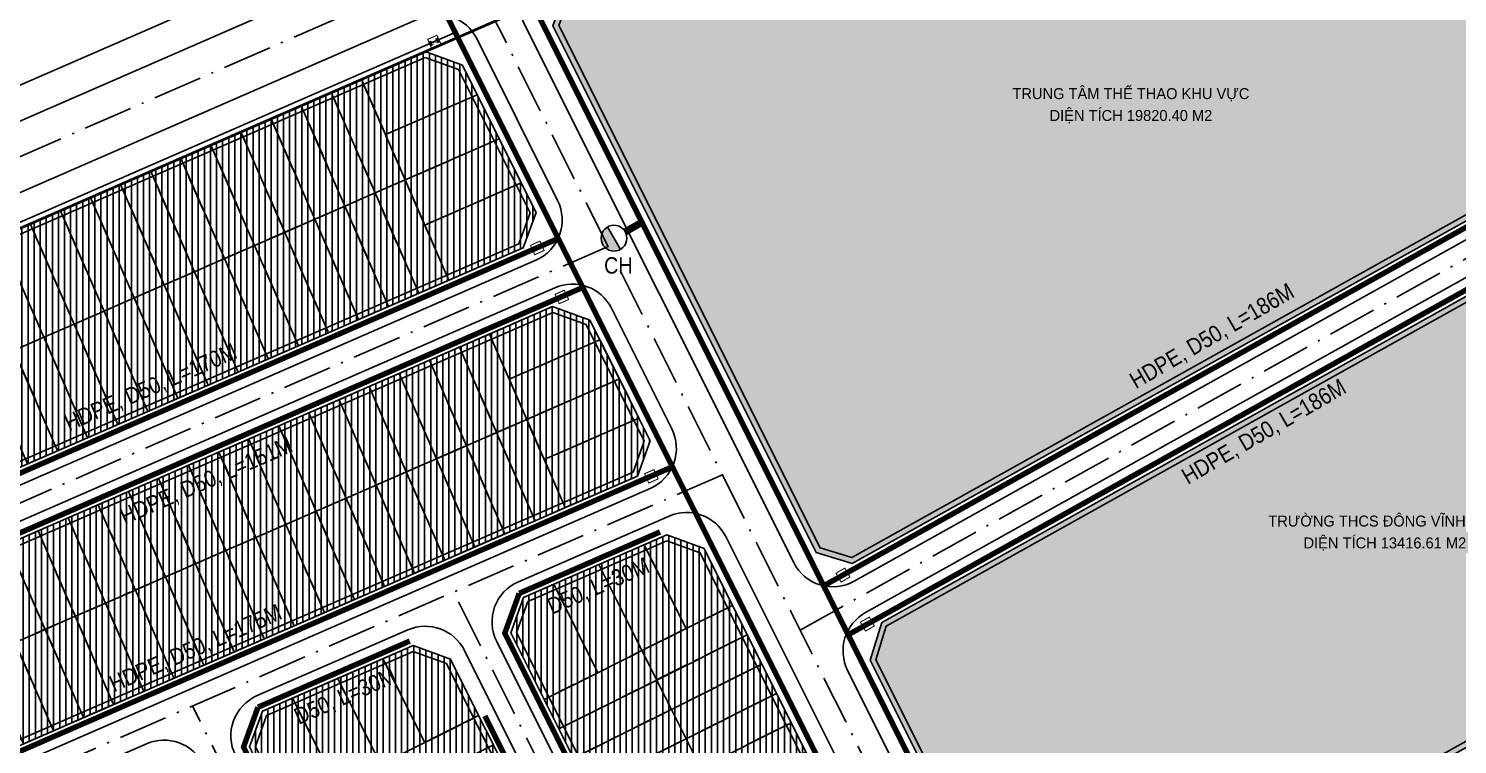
# Model space of a CAD drawing. Header units: metres. Extents: x 566631 to 574417, y 2062953 to 2068466.
# Drawn here: x 568741.6 to 569002.7, y 2066397 to 2066527.7 of the extents above; entities that cross this region are included whole.
import ezdxf
from ezdxf.enums import TextEntityAlignment as Align

# ---------------------------------------------------------------- set-up
doc = ezdxf.new("R2010")
doc.units = ezdxf.units.M
for name, pattern in [('ACAD_ISO10W100', [18.5, 12, -3, 0.5, -3]), ('CENTER', [2, 1.25, -0.25, 0.25, -0.25]), ('HIDDEN', [0.375, 0.25, -0.125])]:
    doc.linetypes.add(name, pattern=pattern)
doc.layers.add('boDnv', color=54, linetype='CONTINUOUS', lineweight=25)
for name, color, linetype in [('BoThamCo', 94, 'CONTINUOUS'), ('cap nuoc', 5, 'CONTINUOUS'), ('ChiaLo', 128, 'CENTER'), ('datOlienke', 42, 'CONTINUOUS'), ('datTruog', 134, 'CONTINUOUS'), ('ghi_chu', 7, 'CONTINUOUS'), ('hacth sdd', 8, 'CONTINUOUS'), ('LogDg', 7, 'CONTINUOUS'), ('LoLK', 6, 'CONTINUOUS'), ('RANHGIOI', 2, 'HIDDEN'), ('TimDg', 222, 'CONTINUOUS'), ('ViaHeS', 32, 'CONTINUOUS')]:
    doc.layers.add(name, color=color, linetype=linetype)
doc.styles.add('avantH', font='VHAVAN.ttf', dxfattribs={"height": 10})
doc.styles.add('phu', font='VHAVAN.ttf')
doc.styles.add('rms', font='romans.shx', dxfattribs={"width": 0.7, "bigfont": 'vns.shx'})
doc.styles.add('text', font='VHARIALN.ttf')
doc.linetypes.add('ADL', pattern='A,0.125,-0.15,["++",rms,S=0.5,R=0,X=0,Y=-0.2245],-1.35,1.125', length=2.75)
doc.linetypes.add('CN', pattern='A,22.92635,-1.427933,["cn",text,S=7,R=0,X=0,Y=-3.227539],-12.720089,24.170558', length=61.24493)

# ---------------------------------------------------------------- blocks, each defined once
blk = doc.blocks.new('HVD')
at = {"layer": 'cap nuoc', "color": 2, "lineweight": 0, "const_width": 0.397}
blk.add_lwpolyline([(1.97, -2.05), (1.98, 1.92), (-1.99, 1.93), (-2, -2.04)], close=True, dxfattribs=at)
at = {"layer": 'cap nuoc', "color": 2, "linetype": 'Continuous', "lineweight": 0, "const_width": 0.171}
for points in [[(-0.99, 1.07), (0.99, -1.07)], [(0.94, 1.11), (-0.94, -1.11)], [(1.02, 1.11), (-0.91, 1.07)], [(0.99, -1.07), (-0.94, -1.11)]]:
    blk.add_lwpolyline(points, dxfattribs=at)
at = {"layer": 'cap nuoc', "color": 2, "lineweight": 0, "const_width": 1.98}
for points in [[(0.05, 1.12), (0.03, 1.8)], [(0.03, -1.9), (0.03, -1.05)]]:
    blk.add_lwpolyline(points, dxfattribs=at)

msp = doc.modelspace()

# ---------------------------------------------------------------- hatches: boundary and pattern name
at = {"layer": 'cap nuoc'}
msp.add_hatch(color=1, dxfattribs=at).paths.add_polyline_path([(568847.45, 2066491.51, 0.414214), (568846.57, 2066488.29, 0.414214), (568849.79, 2066487.4)])
at = {"layer": 'hacth sdd'}
h = msp.add_hatch(dxfattribs=at)
h.set_pattern_fill('CROSS', color=64, scale=0.05, style=0)
h.set_pattern_definition([(0, (568837.45307, 2066430.0151), (0.3175, 0.3175), [0.15875, -0.47625]), (90, (568837.53245, 2066429.93572), (-0.3175, 0.3175), [0.15875, -0.47625])])
h.paths.add_polyline_path([(569047.04, 2066522.16), (569003.94, 2066600.34), (568994.37, 2066603.2), (568982.15, 2066596.77), (568839.8, 2066534.72), (568837.45, 2066528.25), (568885.57, 2066432.05), (568892.17, 2066430.02), (569045.09, 2066515.34)])
h.paths.add_polyline_path([(568927.59, 2066509.56), (568958.56, 2066509.56), (568958.56, 2066514.31), (568927.59, 2066514.31)], flags=24)
h.paths.add_polyline_path([(568921.58, 2066513.43), (568964.58, 2066513.43), (568964.58, 2066518.73), (568921.58, 2066518.73)], flags=24)
h = msp.add_hatch(dxfattribs=at)
h.set_pattern_fill('ANSI31', color=30, scale=0.35, angle=45, style=0)
h.set_pattern_definition([(90, (568672.6422, 2066425.5133), (-1.11125, 1e-16), [])])
h.paths.add_polyline_path([(568814.11, 2066523.53), (568820.93, 2066521.05), (568834.37, 2066494.17), (568832.03, 2066487.7), (568689.36, 2066425.51), (568683.04, 2066428.21), (568672.64, 2066456.42), (568675.5, 2066463.11)])
h = msp.add_hatch(dxfattribs=at)
h.set_pattern_fill('AR-B88', color=15, scale=0.005, style=0)
h.set_pattern_definition([(0, (568895.4159, 2066354.8109), (0, 1.016), []), (90, (568895.41586, 2066354.81085), (-0.508, 1.016), [1.016, -1.016])])
h.paths.add_polyline_path([(569057.66, 2066502.89), (569087.6, 2066448.59), (569085.64, 2066441.78), (568929.79, 2066354.81), (568923.18, 2066356.85), (568895.42, 2066412.36), (568897.55, 2066419.27), (569050.88, 2066504.83)])
h.paths.add_polyline_path([(568974.01, 2066431.46), (569004.98, 2066431.46), (569004.98, 2066436.21), (568974.01, 2066436.21)], flags=24)
h.paths.add_polyline_path([(568967.62, 2066435.69), (569011.37, 2066435.69), (569011.37, 2066440.15), (568967.62, 2066440.15)], flags=24)
h = msp.add_hatch(dxfattribs=at)
h.set_pattern_fill('ANSI31', color=30, scale=0.35, angle=45, style=0)
h.set_pattern_definition([(90, (568690.6594, 2066381.7357), (-1.11125, 1e-16), [])])
h.paths.add_polyline_path([(568855.24, 2066452.45), (568844.22, 2066474.48), (568837.4, 2066476.95), (568693.51, 2066414.24), (568690.66, 2066407.55), (568699.18, 2066384.43), (568705.49, 2066381.74), (568852.89, 2066445.98)])
h = msp.add_hatch(dxfattribs=at)
h.set_pattern_fill('ANSI31', color=30, scale=0.35, angle=45, style=0)
h.set_pattern_definition([(90, (568829.7454, 2066326.6147), (-1.11125, 1e-16), [])])
h.paths.add_polyline_path([(568880.71, 2066326.61), (568905.41, 2066340.99), (568907.5, 2066347.97), (568865.09, 2066432.76), (568858.27, 2066435.24), (568832.09, 2066423.83), (568829.75, 2066417.36), (568874.15, 2066328.57)])
h = msp.add_hatch(dxfattribs=at)
h.set_pattern_fill('ANSI31', color=30, scale=0.35, angle=45, style=0)
h.set_pattern_definition([(90, (568782.0107, 2066300.4127), (-1.11125, 1e-16), [])])
h.paths.add_polyline_path([(568835.67, 2066300.41), (568861.67, 2066315.54), (568863.76, 2066322.53), (568818.73, 2066412.56), (568811.91, 2066415.03), (568784.36, 2066403.02), (568782.01, 2066396.55), (568829.11, 2066302.37)])

# ---------------------------------------------------------------- linework, layer by layer
at = {"layer": 'boDnv', "color": 10, "linetype": 'ADL', "ltscale": 0.25}
for points in [[(569045.97, 2066522.03), (569003.26, 2066599.5), (568994.47, 2066602.13), (568982.59, 2066595.87), (568840.59, 2066533.98), (568838.54, 2066528.32), (568886.27, 2066432.88), (568892.06, 2066431.1), (569044.24, 2066516.01)], [(568814.14, 2066522.45), (568820.21, 2066520.25), (568833.29, 2066494.11), (568831.23, 2066488.45), (568689.35, 2066426.6), (568683.83, 2066428.96), (568673.72, 2066456.39), (568676.26, 2066462.35)], [(569056.99, 2066502.04), (569086.52, 2066448.47), (569084.8, 2066442.45), (568929.67, 2066355.89), (568923.89, 2066357.68), (568896.49, 2066412.45), (568898.38, 2066418.59), (569051.01, 2066503.76)], [(568854.15, 2066452.39), (568843.51, 2066473.68), (568837.44, 2066475.88), (568694.28, 2066413.48), (568691.74, 2066407.52), (568699.97, 2066385.18), (568705.49, 2066382.82), (568852.1, 2066446.73)], [(568880.58, 2066327.7), (568904.57, 2066341.65), (568906.42, 2066347.88), (568864.37, 2066431.96), (568858.3, 2066434.16), (568832.89, 2066423.08), (568830.83, 2066417.42), (568874.85, 2066329.41)], [(568835.54, 2066301.49), (568860.83, 2066316.2), (568862.69, 2066322.43), (568818.01, 2066411.75), (568811.94, 2066413.95), (568785.15, 2066402.28), (568783.1, 2066396.61), (568829.82, 2066303.2)]]:
    msp.add_lwpolyline(points, close=True, dxfattribs=at)
at = {"layer": 'BoThamCo'}
msp.add_lwpolyline([(569047.04, 2066522.16), (569003.94, 2066600.34), (568994.37, 2066603.2), (568982.15, 2066596.77), (568839.8, 2066534.72), (568837.45, 2066528.25), (568885.57, 2066432.05), (568892.17, 2066430.02), (569045.09, 2066515.34)], close=True, dxfattribs=at)
at = {"layer": 'cap nuoc', "color": 1}
msp.add_line((568849.79, 2066487.4), (568847.45, 2066491.51), dxfattribs=at)
at = {"layer": 'cap nuoc', "color": 7, "linetype": 'CN', "ltscale": 0.15, "const_width": 1}
for points in [[(568832.06, 2066535.68), (568985.07, 2066229.75)], [(568818.05, 2066530.15), (568972.33, 2066221.7)]]:
    msp.add_lwpolyline(points, dxfattribs=at)
at = {"layer": 'cap nuoc', "color": 7, "linetype": 'CN', "ltscale": 0.15}
msp.add_lwpolyline([(568621.87, 2066441.08, 0.002791), (568640.25, 2066448.84, 0.001474), (568641.93, 2066449.57), (568655.42, 2066455.45), (568686.59, 2066469.04), (568819.62, 2066527.02)], format="xyb", dxfattribs=at)
at = {"layer": 'cap nuoc', "color": 5, "linetype": 'CN', "ltscale": 0.15, "const_width": 1}
for points in [[(568886.94, 2066425.95), (569044.04, 2066513.61)], [(568891.42, 2066417), (569048.45, 2066504.62)], [(568857.03, 2066435.79), (568831.3, 2066424.57)], [(568811.3, 2066415.85), (568783.56, 2066403.77)], [(568867.31, 2066317.66), (568825.03, 2066402.19)]]:
    msp.add_lwpolyline(points, dxfattribs=at)
at = {"layer": 'cap nuoc', "color": 7, "linetype": 'Continuous', "const_width": 1.32}
msp.add_lwpolyline([(568853.73, 2066492.36), (568850.68, 2066490.62)], dxfattribs=at)
at = {"layer": 'cap nuoc', "color": 5, "linetype": 'CN', "ltscale": 0.15}
for points in [[(568682.25, 2066427.46, 1, 1, 0), (568689.36, 2066424.42, 1, 1, 0), (568838.44, 2066489.4, 0, 0, 0)], [(568704.41, 2066420.07, 1, 1, 0), (568842.91, 2066480.45, 1, 1, 0)], [(568698.39, 2066383.68, 1, 1, 0), (568705.5, 2066380.65, 1, 1, 0), (568859.3, 2066447.69, 0, 0, 0)], [(568831.3, 2066424.57, 1, 1, 0), (568828.66, 2066417.29, 1, 1, 0), (568875.97, 2066322.7, 0, 0, 0)], [(568783.56, 2066403.77, 1, 1, 0), (568780.92, 2066396.49, 1, 1, 0), (568830.93, 2066296.5, 0, 0, 0)]]:
    msp.add_lwpolyline(points, format="xyseb", dxfattribs=at)
at = {"layer": 'cap nuoc', "color": 1, "linetype": 'Continuous'}
msp.add_circle((568848.62, 2066489.46), 2.36, dxfattribs=at)
at = {"layer": 'ChiaLo', "ltscale": 5}
for p, q in [((568839.7, 2066440.23), (568825.88, 2066471.93)), ((568834.2, 2066437.83), (568820.38, 2066469.53)), ((568823.2, 2066433.04), (568809.38, 2066464.74)), ((568828.7, 2066435.44), (568814.88, 2066467.14)), ((568817.69, 2066430.64), (568803.88, 2066462.34)), ((568812.19, 2066428.24), (568798.38, 2066459.94)), ((568806.69, 2066425.85), (568792.88, 2066457.55)), ((568801.19, 2066423.45), (568787.38, 2066455.15)), ((568795.69, 2066421.05), (568781.88, 2066452.75)), ((568790.19, 2066418.65), (568776.38, 2066450.35)), ((568784.69, 2066416.26), (568770.88, 2066447.96)), ((568779.19, 2066413.86), (568765.38, 2066445.56)), ((568773.69, 2066411.46), (568759.88, 2066443.16)), ((568768.19, 2066409.06), (568754.38, 2066440.76)), ((568757.19, 2066404.27), (568743.38, 2066435.97)), ((568762.69, 2066406.67), (568748.88, 2066438.37)), ((568751.69, 2066401.87), (568737.88, 2066433.57)), ((568746.19, 2066399.48), (568732.37, 2066431.17))]:
    msp.add_line(p, q, dxfattribs=at)
for points in [[(568818.44, 2066481.78), (568802.46, 2066518.45)], [(568812.94, 2066479.38), (568796.96, 2066516.05)], [(568823.62, 2066515.67), (568806.86, 2066508.37)], [(568807.44, 2066476.99), (568791.46, 2066513.65)], [(568801.94, 2066474.59), (568785.96, 2066511.26)], [(568827.65, 2066507.61), (568677.84, 2066442.31)], [(568790.94, 2066469.79), (568774.96, 2066506.46)], [(568796.44, 2066472.19), (568780.46, 2066508.86)], [(568785.44, 2066467.4), (568769.46, 2066504.06)], [(568779.94, 2066465), (568763.96, 2066501.67)], [(568774.44, 2066462.6), (568758.46, 2066499.27)], [(568831.68, 2066499.55), (568814.05, 2066491.86)], [(568768.94, 2066460.2), (568752.96, 2066496.87)], [(568763.44, 2066457.81), (568747.46, 2066494.47)], [(568757.94, 2066455.41), (568741.96, 2066492.08)], [(568752.44, 2066453.01), (568736.46, 2066489.68)], [(568746.94, 2066450.61), (568730.96, 2066487.28)], [(568846.02, 2066470.89), (568829.47, 2066463.68)], [(568849.6, 2066463.73), (568694.82, 2066396.26)], [(568853.18, 2066456.56), (568835.87, 2066449.01)], [(568861.78, 2066418.13), (568854.13, 2066433.43)], [(568893.71, 2066334.18), (568845.87, 2066429.83)], [(568845.68, 2066410.08), (568837.61, 2066426.23)], [(568835.84, 2066405.16), (568870.28, 2066422.38)], [(568838.53, 2066399.8), (568872.96, 2066417.02)], [(568814.05, 2066397.31), (568806.4, 2066412.63)], [(568841.21, 2066394.43), (568875.65, 2066411.65)], [(568848.67, 2066307.98), (568798.13, 2066409.03)], [(568797.96, 2066389.26), (568789.87, 2066405.42)], [(568843.9, 2066389.06), (568878.33, 2066406.29)], [(568788.12, 2066384.34), (568823.89, 2066402.23)], [(568846.58, 2066383.7), (568881.01, 2066400.92)]]:
    msp.add_lwpolyline(points, dxfattribs=at)
at = {"layer": 'datOlienke'}
for points in [[(568814.11, 2066523.53), (568820.93, 2066521.05), (568834.37, 2066494.17), (568832.03, 2066487.7), (568689.36, 2066425.51), (568683.04, 2066428.21), (568672.64, 2066456.42), (568675.5, 2066463.11)], [(568855.24, 2066452.45), (568844.22, 2066474.48), (568837.4, 2066476.95), (568693.51, 2066414.24), (568690.66, 2066407.55), (568699.18, 2066384.43), (568705.49, 2066381.74), (568852.89, 2066445.98)], [(568880.71, 2066326.61), (568905.41, 2066340.99), (568907.5, 2066347.97), (568865.09, 2066432.76), (568858.27, 2066435.24), (568832.09, 2066423.83), (568829.75, 2066417.36), (568874.15, 2066328.57)], [(568835.67, 2066300.41), (568861.67, 2066315.54), (568863.76, 2066322.53), (568818.73, 2066412.56), (568811.91, 2066415.03), (568784.36, 2066403.02), (568782.01, 2066396.55), (568829.11, 2066302.37)]]:
    msp.add_lwpolyline(points, close=True, dxfattribs=at)
at = {"layer": 'datTruog', "linetype": 'ByBlock'}
msp.add_lwpolyline([(569057.66, 2066502.89), (569087.6, 2066448.59), (569085.64, 2066441.78), (568929.79, 2066354.81), (568923.18, 2066356.85), (568895.42, 2066412.36), (568897.55, 2066419.27), (569050.88, 2066504.83)], close=True, dxfattribs=at)
at = {"layer": 'LogDg'}
for points in [[(569007.23, 2066606.79, 0.408612), (568995.16, 2066610.4), (568979.55, 2066602.19), (568836.13, 2066539.67, 0.429738), (568832.17, 2066528.76), (568881.47, 2066430.18, 0.427514), (568892.52, 2066426.78), (569049.19, 2066514.2, 0.412716), (569052.3, 2066525.04)], [(568690.83, 2066422.88), (568834.35, 2066485.44, 0.429738), (568838.31, 2066496.36), (568823.53, 2066525.91, 0.398858), (568813.18, 2066529.67), (568673, 2066468.56, 0.397369), (568668.69, 2066458.46), (568680.12, 2066427.45, 0.431261)], [(569089.75, 2066440.63, 0.412716), (569092.85, 2066451.48), (569062.92, 2066505.78, 0.415712), (569052.02, 2066508.9), (568894.58, 2066421.05, 0.401037), (568891.32, 2066410.49), (568919.08, 2066354.98, 0.427514), (568930.14, 2066351.57)], [(568696.31, 2066383.75), (568687.94, 2066406.91, -0.395588), (568692.26, 2066416.96), (568837.82, 2066480.41, -0.398858), (568848.17, 2066476.65), (568859.18, 2066454.64, -0.429738), (568855.22, 2066443.73), (568707.03, 2066379.13, -0.433088)], [(568831.14, 2066426.69), (568858.68, 2066438.69, -0.398858), (568869.03, 2066434.93), (568911.61, 2066349.8, -0.395833), (568908.48, 2066339.3), (568882.5, 2066324.19, -0.432836), (568871.32, 2066327.52), (568827.18, 2066415.77, -0.429738)], [(568779.45, 2066394.97), (568826.29, 2066301.32, 0.432836), (568837.46, 2066297.98), (568863.45, 2066313.1, 0.395833), (568866.58, 2066323.59), (568821.3, 2066414.13, 0.398858), (568810.95, 2066417.88), (568783.41, 2066405.88, 0.429738)], [(568781.25, 2066275.12), (568731.71, 2066374.16, -0.429738), (568735.67, 2066385.07), (568763.21, 2066397.08, -0.398858), (568773.56, 2066393.32), (568821.54, 2066297.39, -0.395833), (568818.41, 2066286.9), (568792.43, 2066271.78, -0.432836)]]:
    msp.add_lwpolyline(points, format="xyb", close=True, dxfattribs=at)
msp.add_lwpolyline([(568428.56, 2066403.19), (568527.51, 2066430.56, 0.427702), (568532.98, 2066440.75), (568527.86, 2066456.45), (568533.56, 2066458.31), (568539, 2066441.65, 0.400853), (568548.74, 2066436.43), (568573.58, 2066443.3, 0.437327), (568583.69, 2066462.87), (568583.02, 2066464.71), (568568.93, 2066507.85), (568591.74, 2066515.3), (568605.71, 2066472.53), (568606.57, 2066470.16, 0.429754), (568626.52, 2066461.47, 0.001079), (568633.55, 2066464.46, 0.001474), (568635.14, 2066465.15), (568649.95, 2066471.61, 0.386536), (568654.35, 2066481.42), (568649.18, 2066497.27), (568654.88, 2066499.13), (568659.4, 2066485.29, 0.442444), (568670.21, 2066480.44), (568809.1, 2066540.98, 0.414214)], format="xyb", dxfattribs=at)
at = {"layer": 'LoLK'}
for points in [[(568820.93, 2066521.05), (568814.11, 2066523.53), (568802.46, 2066518.45), (568806.86, 2066508.37), (568823.62, 2066515.67)], [(568802.46, 2066518.45), (568796.96, 2066516.05), (568804.95, 2066497.72), (568810.45, 2066500.11)], [(568796.96, 2066516.05), (568791.46, 2066513.65), (568799.45, 2066495.32), (568804.95, 2066497.72)], [(568827.65, 2066507.61), (568823.62, 2066515.67), (568806.86, 2066508.37), (568810.45, 2066500.11)], [(568791.46, 2066513.65), (568785.96, 2066511.26), (568793.95, 2066492.92), (568799.45, 2066495.32)], [(568785.96, 2066511.26), (568780.46, 2066508.86), (568788.45, 2066490.52), (568793.95, 2066492.92)], [(568774.96, 2066506.46), (568769.46, 2066504.06), (568777.45, 2066485.73), (568782.95, 2066488.13)], [(568780.46, 2066508.86), (568774.96, 2066506.46), (568782.95, 2066488.13), (568788.45, 2066490.52)], [(568831.68, 2066499.55), (568827.65, 2066507.61), (568810.45, 2066500.11), (568814.05, 2066491.86)], [(568769.46, 2066504.06), (568763.96, 2066501.67), (568771.95, 2066483.33), (568777.45, 2066485.73)], [(568763.96, 2066501.67), (568758.46, 2066499.27), (568766.45, 2066480.94), (568771.95, 2066483.33)], [(568758.46, 2066499.27), (568752.96, 2066496.87), (568760.95, 2066478.54), (568766.45, 2066480.94)], [(568810.45, 2066500.11), (568804.95, 2066497.72), (568812.94, 2066479.38), (568818.44, 2066481.78)], [(568834.37, 2066494.17), (568831.68, 2066499.55), (568814.05, 2066491.86), (568818.44, 2066481.78), (568832.03, 2066487.7)], [(568752.96, 2066496.87), (568747.46, 2066494.47), (568755.45, 2066476.14), (568760.95, 2066478.54)], [(568804.95, 2066497.72), (568799.45, 2066495.32), (568807.44, 2066476.99), (568812.94, 2066479.38)], [(568747.46, 2066494.47), (568741.96, 2066492.08), (568749.95, 2066473.74), (568755.45, 2066476.14)], [(568799.45, 2066495.32), (568793.95, 2066492.92), (568801.94, 2066474.59), (568807.44, 2066476.99)], [(568741.96, 2066492.08), (568736.46, 2066489.68), (568744.45, 2066471.35), (568749.95, 2066473.74)], [(568793.95, 2066492.92), (568788.45, 2066490.52), (568796.44, 2066472.19), (568801.94, 2066474.59)], [(568736.46, 2066489.68), (568730.96, 2066487.28), (568738.95, 2066468.95), (568744.45, 2066471.35)], [(568782.95, 2066488.13), (568777.45, 2066485.73), (568785.44, 2066467.4), (568790.94, 2066469.79)], [(568788.45, 2066490.52), (568782.95, 2066488.13), (568790.94, 2066469.79), (568796.44, 2066472.19)], [(568777.45, 2066485.73), (568771.95, 2066483.33), (568779.94, 2066465), (568785.44, 2066467.4)], [(568771.95, 2066483.33), (568766.45, 2066480.94), (568774.44, 2066462.6), (568779.94, 2066465)], [(568766.45, 2066480.94), (568760.95, 2066478.54), (568768.94, 2066460.2), (568774.44, 2066462.6)], [(568760.95, 2066478.54), (568755.45, 2066476.14), (568763.44, 2066457.81), (568768.94, 2066460.2)], [(568755.45, 2066476.14), (568749.95, 2066473.74), (568757.94, 2066455.41), (568763.44, 2066457.81)], [(568846.02, 2066470.89), (568844.22, 2066474.48), (568837.4, 2066476.95), (568825.88, 2066471.93), (568829.47, 2066463.68)], [(568749.95, 2066473.74), (568744.45, 2066471.35), (568752.44, 2066453.01), (568757.94, 2066455.41)], [(568744.45, 2066471.35), (568738.95, 2066468.95), (568746.94, 2066450.61), (568752.44, 2066453.01)], [(568825.88, 2066471.93), (568820.38, 2066469.53), (568827.17, 2066453.95), (568832.67, 2066456.35)], [(568849.6, 2066463.73), (568846.02, 2066470.89), (568829.47, 2066463.68), (568832.67, 2066456.35)], [(568738.95, 2066468.95), (568733.45, 2066466.55), (568741.44, 2066448.22), (568746.94, 2066450.61)], [(568820.38, 2066469.53), (568814.88, 2066467.14), (568821.67, 2066451.55), (568827.17, 2066453.95)], [(568809.38, 2066464.74), (568803.88, 2066462.34), (568810.67, 2066446.76), (568816.17, 2066449.15)], [(568814.88, 2066467.14), (568809.38, 2066464.74), (568816.17, 2066449.15), (568821.67, 2066451.55)], [(568803.88, 2066462.34), (568798.38, 2066459.94), (568805.17, 2066444.36), (568810.67, 2066446.76)], [(568853.18, 2066456.56), (568849.6, 2066463.73), (568832.67, 2066456.35), (568835.87, 2066449.01)], [(568798.38, 2066459.94), (568792.88, 2066457.55), (568799.67, 2066441.96), (568805.17, 2066444.36)], [(568792.88, 2066457.55), (568787.38, 2066455.15), (568794.17, 2066439.57), (568799.67, 2066441.96)], [(568787.38, 2066455.15), (568781.88, 2066452.75), (568788.67, 2066437.17), (568794.17, 2066439.57)], [(568832.67, 2066456.35), (568827.17, 2066453.95), (568834.2, 2066437.83), (568839.7, 2066440.23)], [(568855.24, 2066452.45), (568853.18, 2066456.56), (568835.87, 2066449.01), (568839.7, 2066440.23), (568852.89, 2066445.98)], [(568781.88, 2066452.75), (568776.38, 2066450.35), (568783.17, 2066434.77), (568788.67, 2066437.17)], [(568821.67, 2066451.55), (568816.17, 2066449.15), (568823.2, 2066433.04), (568828.7, 2066435.44)], [(568827.17, 2066453.95), (568821.67, 2066451.55), (568828.7, 2066435.44), (568834.2, 2066437.83)], [(568776.38, 2066450.35), (568770.88, 2066447.96), (568777.67, 2066432.37), (568783.17, 2066434.77)], [(568816.17, 2066449.15), (568810.67, 2066446.76), (568817.69, 2066430.64), (568823.2, 2066433.04)], [(568770.88, 2066447.96), (568765.38, 2066445.56), (568772.17, 2066429.98), (568777.67, 2066432.37)], [(568810.67, 2066446.76), (568805.17, 2066444.36), (568812.19, 2066428.24), (568817.69, 2066430.64)], [(568765.38, 2066445.56), (568759.88, 2066443.16), (568766.67, 2066427.58), (568772.17, 2066429.98)], [(568805.17, 2066444.36), (568799.67, 2066441.96), (568806.69, 2066425.85), (568812.19, 2066428.24)], [(568759.88, 2066443.16), (568754.38, 2066440.76), (568761.17, 2066425.18), (568766.67, 2066427.58)], [(568799.67, 2066441.96), (568794.17, 2066439.57), (568801.19, 2066423.45), (568806.69, 2066425.85)], [(568754.38, 2066440.76), (568748.88, 2066438.37), (568755.67, 2066422.78), (568761.17, 2066425.18)], [(568794.17, 2066439.57), (568788.67, 2066437.17), (568795.69, 2066421.05), (568801.19, 2066423.45)], [(568743.38, 2066435.97), (568737.88, 2066433.57), (568744.67, 2066417.99), (568750.17, 2066420.39)], [(568748.88, 2066438.37), (568743.38, 2066435.97), (568750.17, 2066420.39), (568755.67, 2066422.78)], [(568788.67, 2066437.17), (568783.17, 2066434.77), (568790.19, 2066418.65), (568795.69, 2066421.05)], [(568737.88, 2066433.57), (568732.37, 2066431.17), (568739.17, 2066415.59), (568744.67, 2066417.99)], [(568783.17, 2066434.77), (568777.67, 2066432.37), (568784.69, 2066416.26), (568790.19, 2066418.65)], [(568854.13, 2066433.43), (568845.87, 2066429.83), (568853.73, 2066414.11), (568861.78, 2066418.13)], [(568865.09, 2066432.76), (568858.27, 2066435.24), (568854.13, 2066433.43), (568861.78, 2066418.13), (568870.28, 2066422.38)], [(568777.67, 2066432.37), (568772.17, 2066429.98), (568779.19, 2066413.86), (568784.69, 2066416.26)], [(568772.17, 2066429.98), (568766.67, 2066427.58), (568773.69, 2066411.46), (568779.19, 2066413.86)], [(568845.87, 2066429.83), (568837.61, 2066426.23), (568845.68, 2066410.08), (568853.73, 2066414.11)], [(568766.67, 2066427.58), (568761.17, 2066425.18), (568768.19, 2066409.06), (568773.69, 2066411.46)], [(568837.61, 2066426.23), (568832.09, 2066423.83), (568829.75, 2066417.36), (568835.84, 2066405.16), (568845.68, 2066410.08)], [(568755.67, 2066422.78), (568750.17, 2066420.39), (568757.19, 2066404.27), (568762.69, 2066406.67)], [(568761.17, 2066425.18), (568755.67, 2066422.78), (568762.69, 2066406.67), (568768.19, 2066409.06)], [(568750.17, 2066420.39), (568744.67, 2066417.99), (568751.69, 2066401.87), (568757.19, 2066404.27)], [(568872.96, 2066417.02), (568870.28, 2066422.38), (568861.78, 2066418.13), (568853.73, 2066414.11), (568856.42, 2066408.74)], [(568744.67, 2066417.99), (568739.17, 2066415.59), (568746.19, 2066399.48), (568751.69, 2066401.87)], [(568739.17, 2066415.59), (568733.67, 2066413.19), (568740.69, 2066397.08), (568746.19, 2066399.48)], [(568818.73, 2066412.56), (568811.91, 2066415.03), (568806.4, 2066412.63), (568814.05, 2066397.31), (568823.89, 2066402.23)], [(568875.65, 2066411.65), (568872.96, 2066417.02), (568856.42, 2066408.74), (568859.1, 2066403.38)], [(568806.4, 2066412.63), (568798.13, 2066409.03), (568806, 2066393.29), (568814.05, 2066397.31)], [(568856.42, 2066408.74), (568853.73, 2066414.11), (568845.68, 2066410.08), (568835.84, 2066405.16), (568838.53, 2066399.8)], [(568878.33, 2066406.29), (568875.65, 2066411.65), (568859.1, 2066403.38), (568861.78, 2066398.01)], [(568798.13, 2066409.03), (568789.87, 2066405.42), (568797.96, 2066389.26), (568806, 2066393.29)], [(568859.1, 2066403.38), (568856.42, 2066408.74), (568838.53, 2066399.8), (568841.21, 2066394.43)], [(568789.87, 2066405.42), (568784.36, 2066403.02), (568782.01, 2066396.55), (568788.12, 2066384.34), (568797.96, 2066389.26)], [(568881.01, 2066400.92), (568878.33, 2066406.29), (568861.78, 2066398.01), (568864.47, 2066392.64)], [(568826.58, 2066396.87), (568823.89, 2066402.23), (568806, 2066393.29), (568808.69, 2066387.92)], [(568861.78, 2066398.01), (568859.1, 2066403.38), (568841.21, 2066394.43), (568843.9, 2066389.06)], [(568883.7, 2066395.55), (568881.01, 2066400.92), (568864.47, 2066392.64), (568867.15, 2066387.28)], [(568861.78, 2066398.01), (568843.9, 2066389.06), (568846.58, 2066383.7), (568864.47, 2066392.64)]]:
    msp.add_lwpolyline(points, close=True, dxfattribs=at)
at = {"layer": 'RANHGIOI', "color": 1, "ltscale": 9, "const_width": 0.5}
msp.add_lwpolyline([(569132.77, 2066366.65), (569000.56, 2066606.47), (568982.15, 2066596.77), (568641.49, 2066448.28), (568640.64, 2066447.92, -0.005137), (568606.74, 2066433.79), (568320.26, 2066354.56, -0.020567), (568279.26, 2066345.02), (568234.04, 2066336.44, -0.021218), (568191.06, 2066330.16), (568073.84, 2066318.08)], format="xyb", dxfattribs=at)
at = {"layer": 'TimDg', "linetype": 'ACAD_ISO10W100', "ltscale": 0.75}
msp.add_lwpolyline([(568079.02, 2066330.67), (568189.83, 2066342.09, 0.021218), (568231.8, 2066348.23), (568277.02, 2066356.81, 0.020567), (568317.07, 2066366.13), (568602.87, 2066445.17, 0.005041), (568635.91, 2066458.95, 0.001474), (568637.54, 2066459.65), (568976.95, 2066607.6), (569005.38, 2066622.57)], format="xyb", dxfattribs=at)
for points in [[(569046.18, 2066090.8), (568821.58, 2066539.87)], [(568882.63, 2066417.82), (569062.83, 2066518.37)], [(568847.56, 2066487.93), (568681.34, 2066415.47)], [(568868.42, 2066446.21), (568638.69, 2066346.07)], [(568873.88, 2066315.7), (568819.31, 2066424.8)], [(568828.84, 2066289.5), (568771.58, 2066404)]]:
    msp.add_lwpolyline(points, dxfattribs=at)
at = {"layer": 'ViaHeS'}
for points in [[(568982.15, 2066596.77), (568839.8, 2066534.72), (568837.45, 2066528.25), (568885.57, 2066432.05), (568892.17, 2066430.02), (569045.09, 2066515.34), (569047.04, 2066522.16), (569003.94, 2066600.34), (568994.37, 2066603.2)], [(568814.11, 2066523.53), (568820.93, 2066521.05), (568834.37, 2066494.17), (568832.03, 2066487.7), (568689.36, 2066425.51), (568683.04, 2066428.21), (568672.64, 2066456.42), (568675.5, 2066463.11)], [(569057.66, 2066502.89), (569087.6, 2066448.59), (569085.64, 2066441.78), (568929.79, 2066354.81), (568923.18, 2066356.85), (568895.42, 2066412.36), (568897.55, 2066419.27), (569050.88, 2066504.83)], [(568855.24, 2066452.45), (568844.22, 2066474.48), (568837.4, 2066476.95), (568693.51, 2066414.24), (568690.66, 2066407.55), (568699.18, 2066384.43), (568705.49, 2066381.74), (568852.89, 2066445.98)], [(568880.71, 2066326.61), (568905.41, 2066340.99), (568907.5, 2066347.97), (568865.09, 2066432.76), (568858.27, 2066435.24), (568832.09, 2066423.83), (568829.75, 2066417.36), (568874.15, 2066328.57)], [(568835.67, 2066300.41), (568861.67, 2066315.54), (568863.76, 2066322.53), (568818.73, 2066412.56), (568811.91, 2066415.03), (568784.36, 2066403.02), (568782.01, 2066396.55), (568829.11, 2066302.37)]]:
    msp.add_lwpolyline(points, close=True, dxfattribs=at)
at = {"layer": 'ViaHeS', "elevation": 0}
msp.add_lwpolyline([(568806.7, 2066546.48), (568723.81, 2066510.35), (568667.61, 2066485.85), (568661.48, 2066488.61), (568657.73, 2066500.06), (568646.33, 2066496.34), (568650.43, 2066483.79), (568647.39, 2066477.04), (568621.56, 2066465.78), (568612.97, 2066469.63), (568597.45, 2066517.16), (568563.23, 2066505.99), (568578.82, 2066458.23), (568574.25, 2066449.71), (568547.22, 2066442.23), (568540.85, 2066445.65), (568536.41, 2066459.24), (568525.01, 2066455.52), (568529.27, 2066442.45), (568526.01, 2066436.36), (568427.93, 2066409.24)], dxfattribs=at)

# ---------------------------------------------------------------- block references
at = {"layer": 'cap nuoc', "lineweight": 0, "yscale": 0.4708160765003413, "zscale": 0.4708160773108533}
for p, xscale, rotation in [((568815.77, 2066525.29), 0.4708160772962702, 114.2838773076663), ((568834.58, 2066487.67), 0.4708160772962702, 114.2838773076663), ((568839.06, 2066478.72), 0.4708160772962702, 114.2838773076663), ((568855.42, 2066445.94), 0.4708160772962702, 114.2838773076663), ((568890.44, 2066427.89), 0.4708160772133081, 120.2609179025056), ((568894.91, 2066418.95), 0.4708160772133081, 120.2609179025056)]:
    msp.add_blockref('HVD', p, dxfattribs=dict(at, xscale=xscale, rotation=rotation))

# ---------------------------------------------------------------- texts
at = {"layer": 'cap nuoc', "color": 0, "style": 'phu', "width": 0.9}
msp.add_text('ch', height=3, dxfattribs=at).set_placement((568846.81, 2066482.98))
for s, rotation, p in [('hdpe, d50, l=186m', 30.1907, (568943.99, 2066461.84)), ('hdpe, d50, l=170m', 23.5517, (568749.04, 2066454.15)), ('hdpe, d50, l=186m', 30.1907, (568953.48, 2066444.36)), ('hdpe, d50, l=151m', 23.5517, (568759.2, 2066437.08)), ('d50, l=30m', 23.5517, (568837.28, 2066420.65)), ('hdpe, d50, l=175m', 23.5517, (568757.23, 2066406.49)), ('d50, l=30m', 23.5517, (568791, 2066400.53))]:
    msp.add_text(s, height=3, rotation=rotation, dxfattribs=at).set_placement(p)
at = {"layer": 'ghi_chu', "style": 'avantH'}
for s, p in [('trung t©m thÓ thao khu vùc', (568943.08, 2066514.87)), ('diÖn tÝch 19820.40 m2', (568943.08, 2066510.87)), ('tr\xadêng thcs ®«ng vÜnh (qh)', (568989.49, 2066436.78)), ('diÖn tÝch 13416.61 m2', (568989.49, 2066432.78))]:
    msp.add_text(s, height=2, dxfattribs=at).set_placement(p, align=Align.CENTER)

doc.saveas('drawing.dxf')
